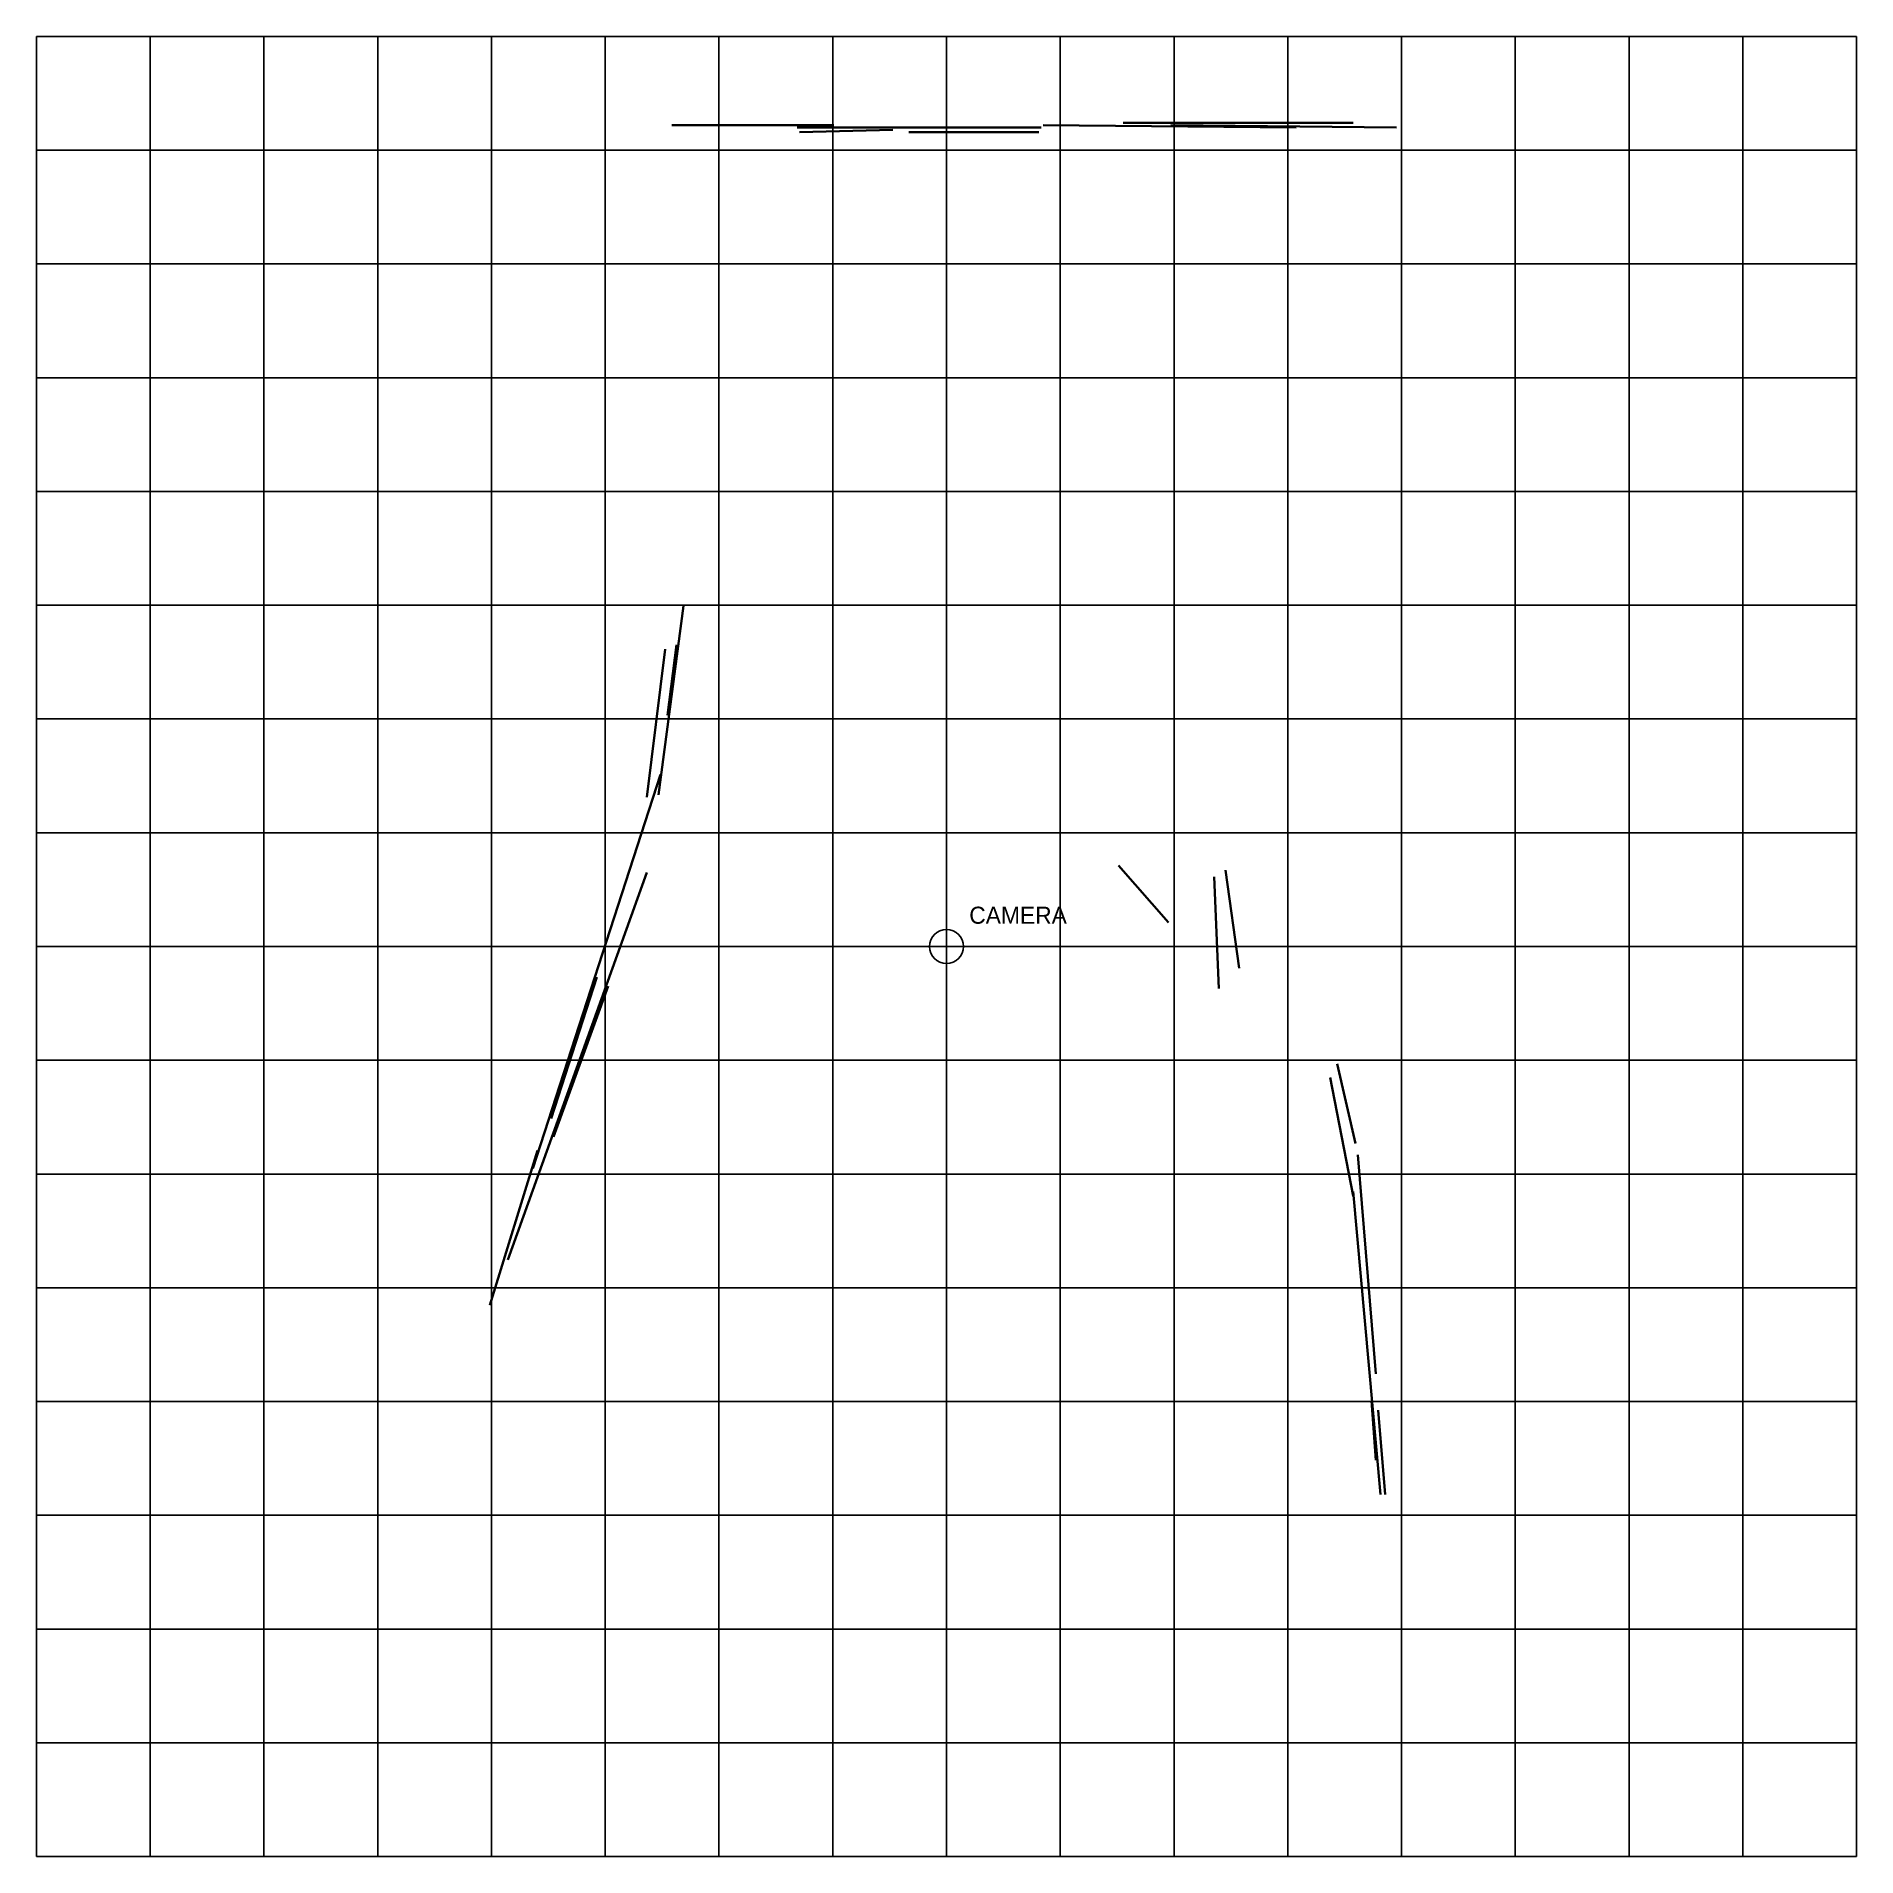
# Model space of a CAD drawing. Header units: metres. Extents: x -8 to 8, y -8 to 8.
import ezdxf

# ---------------------------------------------------------------- set-up
doc = ezdxf.new("R2010")
doc.units = ezdxf.units.M
for name, color, linetype in [('CAMERA', 1, 'Continuous'), ('GRID', 8, 'Continuous'), ('WALLS', 7, 'Continuous')]:
    doc.layers.add(name, color=color, linetype=linetype)

msp = doc.modelspace()

# ---------------------------------------------------------------- linework, layer by layer
at = {"layer": 'CAMERA'}
for p, q in [((0, -0.25), (0, 0.25)), ((-0.25, 0), (0.25, 0))]:
    msp.add_line(p, q, dxfattribs=at)
msp.add_circle((0, 0), 0.15, dxfattribs=at)
at = {"layer": 'GRID'}
for p, q in [((-8, -8), (-8, 8)), ((-8, 8), (8, 8)), ((-7, -8), (-7, 8)), ((-6, -8), (-6, 8)), ((-5, -8), (-5, 8)), ((-4, -8), (-4, 8)), ((-3, -8), (-3, 8)), ((-2, -8), (-2, 8)), ((-1, -8), (-1, 8)), ((0, -8), (0, 8)), ((1, -8), (1, 8)), ((2, -8), (2, 8)), ((3, -8), (3, 8)), ((4, -8), (4, 8)), ((5, -8), (5, 8)), ((6, -8), (6, 8)), ((7, -8), (7, 8)), ((8, -8), (8, 8)), ((-8, 7), (8, 7)), ((-8, 6), (8, 6)), ((-8, 5), (8, 5)), ((-8, 4), (8, 4)), ((-8, 3), (8, 3)), ((-8, 2), (8, 2)), ((-8, 1), (8, 1)), ((-8, 0), (8, 0)), ((-8, -1), (8, -1)), ((-8, -2), (8, -2)), ((-8, -3), (8, -3)), ((-8, -4), (8, -4)), ((-8, -5), (8, -5)), ((-8, -6), (8, -6)), ((-8, -7), (8, -7)), ((-8, -8), (8, -8))]:
    msp.add_line(p, q, dxfattribs=at)
at = {"layer": 'WALLS', "lineweight": 35}
for p, q in [((-2.413, 7.219), (-0.991, 7.219)), ((0.851, 7.219), (3.074, 7.199)), ((1.552, 7.239), (3.574, 7.239)), ((1.972, 7.219), (3.955, 7.199)), ((-1.312, 7.199), (0.831, 7.199)), ((-1.292, 7.159), (-0.471, 7.179)), ((-0.33, 7.159), (0.811, 7.159)), ((-2.533, 1.332), (-2.313, 2.994)), ((-2.633, 1.312), (-2.473, 2.613)), ((-2.453, 2.033), (-2.373, 2.653)), ((-3.635, -1.952), (-2.513, 1.512)), ((-3.855, -2.753), (-2.633, 0.651)), ((1.512, 0.711), (1.952, 0.21)), ((2.453, 0.671), (2.573, -0.19)), ((2.353, 0.611), (2.393, -0.37)), ((-3.474, -1.512), (-3.074, -0.27)), ((-3.454, -1.672), (-2.974, -0.35)), ((3.434, -1.031), (3.594, -1.732)), ((3.374, -1.151), (3.574, -2.193)), ((-4.015, -3.154), (-3.594, -1.792)), ((3.615, -1.832), (3.775, -3.755)), ((3.574, -2.153), (3.815, -4.816)), ((3.735, -3.995), (3.775, -4.516)), ((3.795, -4.075), (3.855, -4.816))]:
    msp.add_line(p, q, dxfattribs=at)

# ---------------------------------------------------------------- texts
at = {"layer": 'CAMERA'}
msp.add_text('CAMERA', height=0.15, dxfattribs=at).set_placement((0.2, 0.2))

doc.saveas('drawing.dxf')
